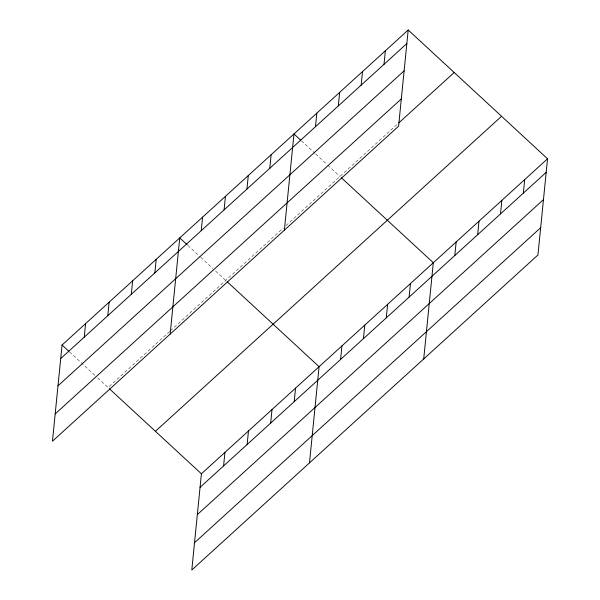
<?xml version="1.0" encoding="UTF-8"?>
<svg xmlns="http://www.w3.org/2000/svg" width="600" height="600" viewBox="0 0 600 600"><rect width="100%" height="100%" fill="white"/><g stroke="black" fill="none" stroke-linecap="round" stroke-linejoin="round"><path stroke-width="0.45" stroke-dasharray="3 2.25" d="M169.657 331.44L108.045 387.51L95.873 376.26M170.347 330.81L283.192 228.112M285.96 225.593L397.418 124.163M301.41 140.828L314.94 153.33M315.615 153.953L327.112 164.58M327.788 165.203L339.96 176.453M187.86 245.407L200.032 256.657M200.708 257.28L212.88 268.53M215.587 271.035L225.728 280.41M69.502 351.885L95.198 375.638"/><path stroke-width="0.9" d="M408.202 30L62.062 345.015L52.455 441.21L398.595 126.203L408.202 30L547.545 158.79L537.938 254.985L191.797 570L201.405 473.798L547.545 158.79M84.248 337.14L85.597 323.595M107.782 315.72L109.132 302.168M131.317 294.3L132.675 280.748M154.86 272.88L156.21 259.327M170.145 334.11L179.745 237.907L187.185 244.785M201.24 230.67L202.59 217.118M224.085 209.88L225.435 196.327M246.93 189.083L248.288 175.538M223.59 465.93L224.94 452.377M269.775 168.292L271.132 154.748M247.125 444.51L248.475 430.957M284.37 230.153L293.978 133.958L300.735 140.205M270.66 423.09L272.017 409.537M315.465 126.712L316.822 113.16M294.202 401.67L295.553 388.118M338.31 105.922L339.668 92.37M309.487 462.893L319.087 366.697L227.085 281.663M361.155 85.133L362.513 71.58M340.582 359.452L341.933 345.907M384 64.343L385.357 50.79M363.428 338.663L364.778 325.118M386.272 317.873L387.623 304.32M409.118 297.082L410.467 283.53M423.713 358.942L433.312 262.74L341.31 177.705M454.808 255.502L456.158 241.95M477.653 234.712L479.002 221.16M500.498 213.923L501.847 200.37M523.342 193.125L524.692 179.58M60.705 358.56L406.845 43.553M57.983 385.838L404.123 70.823M55.177 413.94L401.317 98.925M398.798 122.903L454.185 72.502M155.422 431.303L501.562 116.288M200.048 487.35L546.188 172.335M197.325 514.627L543.465 199.612M194.52 542.722L540.66 227.715M62.062 345.015L68.82 351.263M109.395 388.763L201.405 473.798"/></g></svg>
